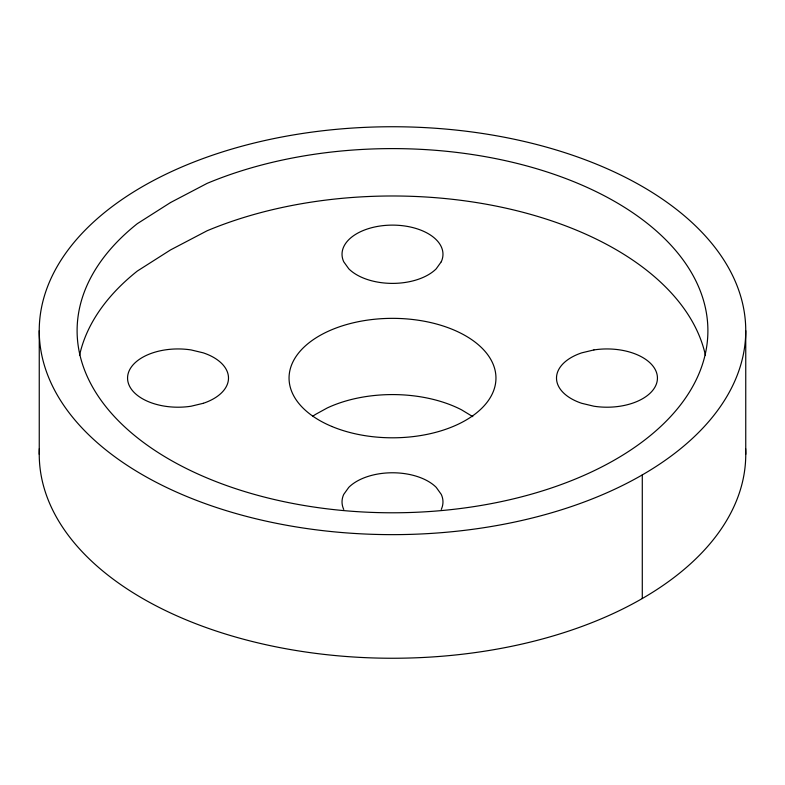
<?xml version="1.0" encoding="UTF-8"?>
<svg xmlns="http://www.w3.org/2000/svg" width="785" height="785" viewBox="0 0 785 785"><rect width="100%" height="100%" fill="white"/><g stroke="black" fill="none" stroke-linecap="round" stroke-linejoin="round"><path stroke-width="1.18" d="M472.805 416.649L461.609 409.858A103.453 59.729 0 0 0 327.276 407.945L315.521 414.401A103.453 59.729 0 0 0 312.636 416.344M745.75 330.691A353.25 203.943 0 0 1 215.875 507.316A353.25 203.943 0 0 1 215.875 154.066A353.25 203.943 0 0 1 745.75 330.691L745.75 454.309M642.287 474.905L642.287 598.523M39.25 330.691L39.25 454.309M745.613 448.588A353.25 203.943 0 0 1 392.5 658.252A353.25 203.943 0 0 1 39.387 448.588M441.248 509.445A50.466 29.133 0 0 0 441.248 494.364L436.205 487.338A50.466 29.133 0 0 0 348.795 487.338L343.751 494.364A50.466 29.133 0 0 0 343.751 509.445M79.54 355.477A315.403 182.1 0 0 1 137.336 271.041L170.531 249.924L207.112 230.761A315.403 182.1 0 0 1 705.46 355.477M441.248 261.798L436.205 268.823A50.466 29.133 0 0 1 348.795 268.823L343.751 261.798A50.466 29.133 0 0 1 392.5 225.118A50.466 29.133 0 0 1 441.248 261.798M170.531 202.54L137.336 223.656A315.403 182.1 0 0 0 326.923 508.808A315.403 182.1 0 0 0 701.005 292.834A315.403 182.1 0 0 0 207.112 183.376L170.531 202.54M203.256 403.313L191.089 406.218A50.466 29.133 0 0 1 127.562 378.076A50.466 29.133 0 0 1 191.089 349.933L203.256 352.848A50.466 29.133 0 0 1 203.256 403.313M593.911 349.933L581.744 352.848A50.466 29.133 0 0 0 581.744 403.313L593.911 406.218A50.466 29.133 0 0 0 657.438 378.076A50.466 29.133 0 0 0 593.911 349.933M331.82 426.451A103.453 59.729 0 0 0 495.404 384.238A103.453 59.729 0 0 0 350.287 323.548A103.453 59.729 0 0 0 331.82 426.451"/></g></svg>
